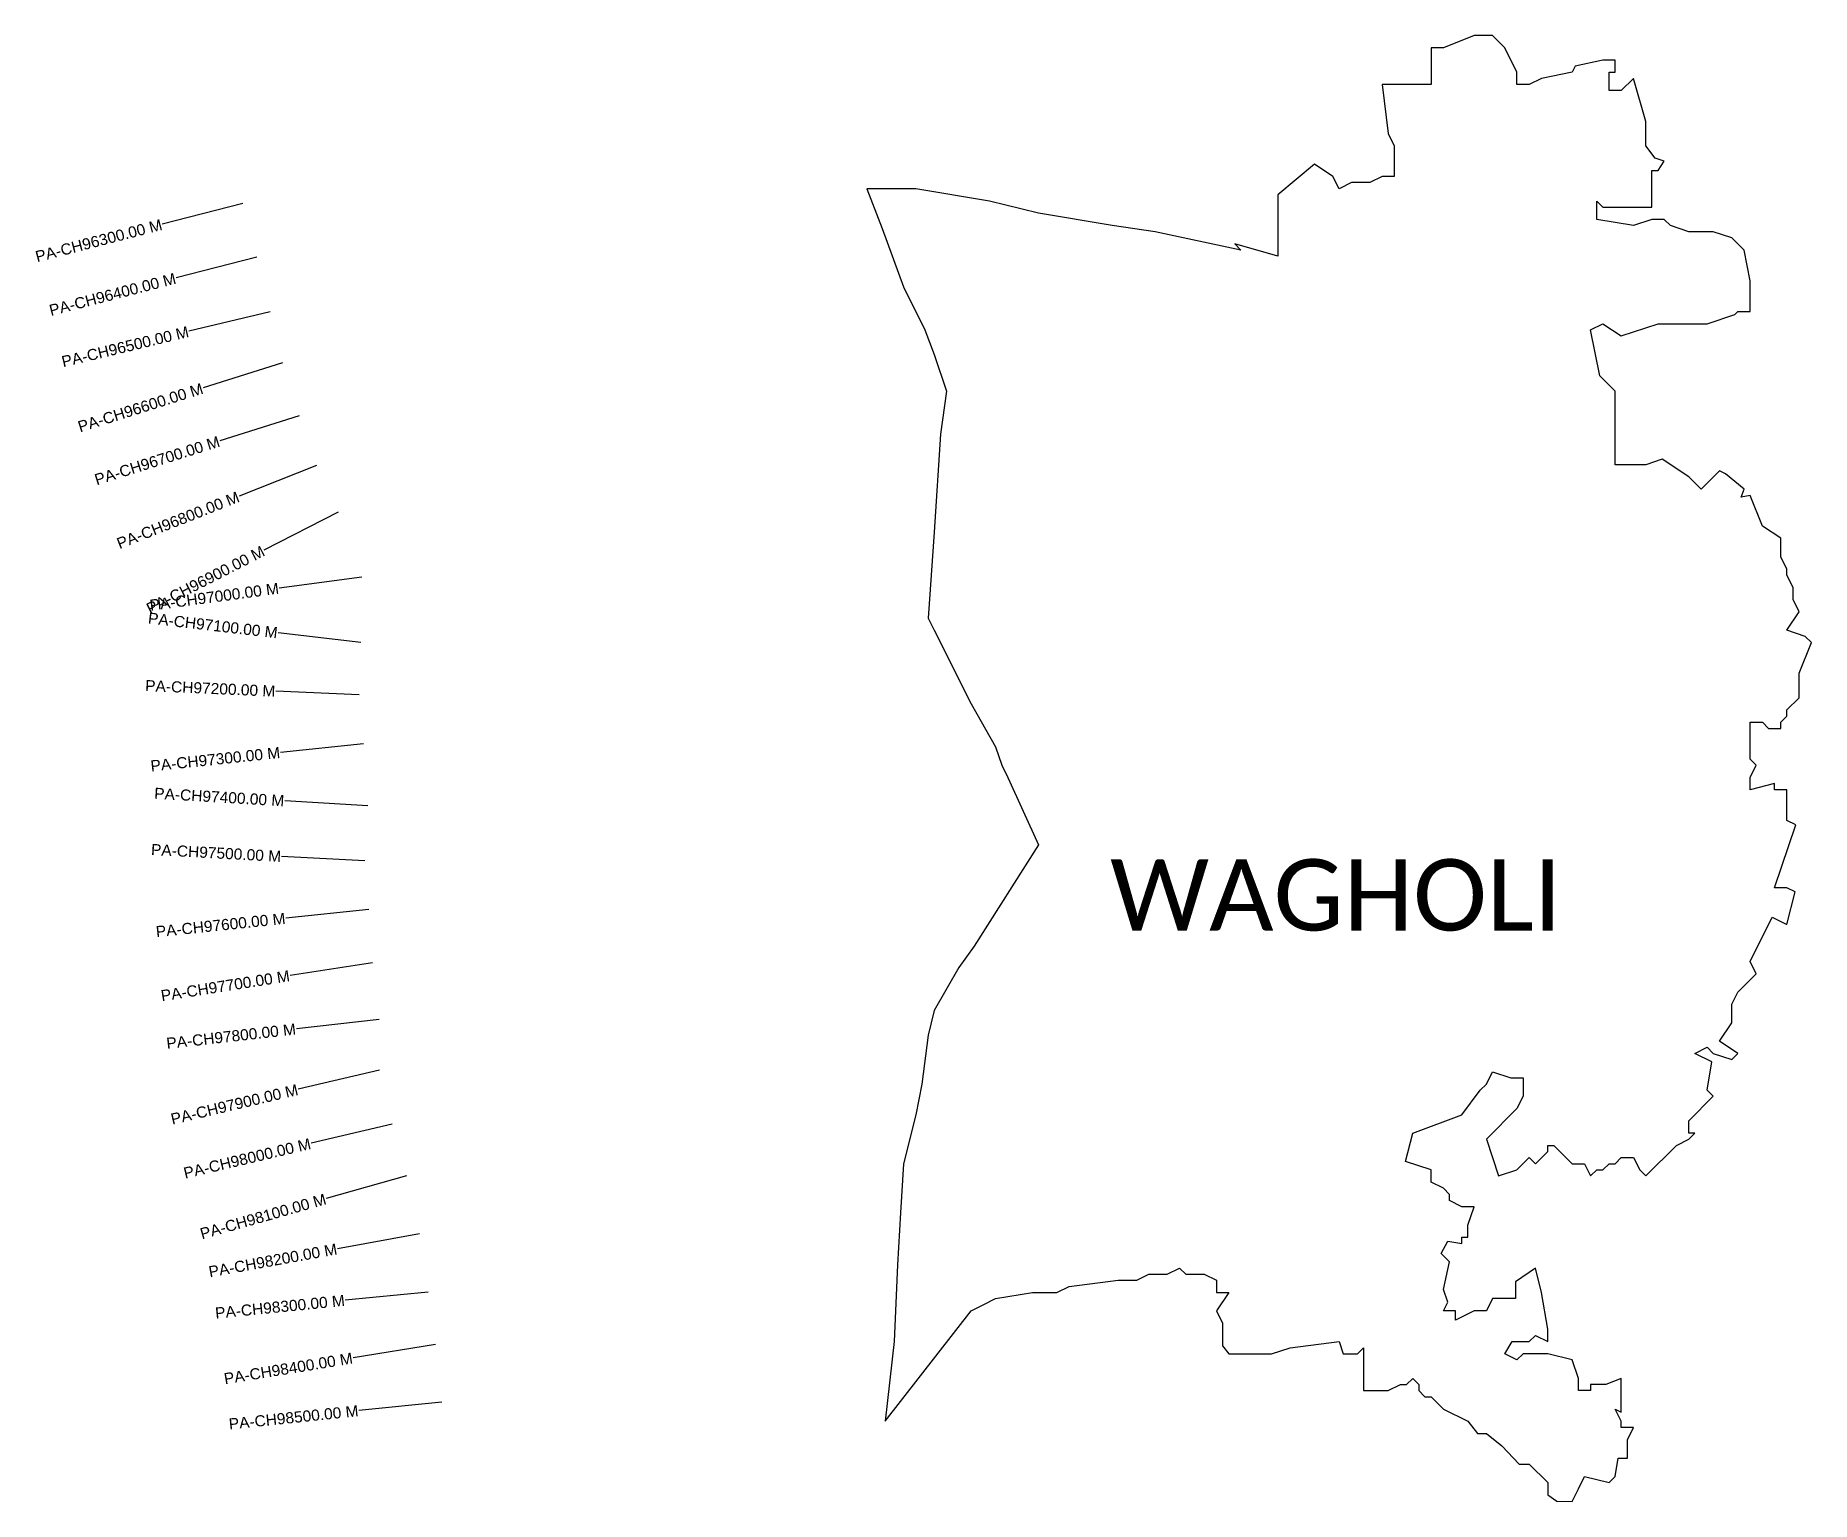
# Model space of a CAD drawing. Header units: metres. Extents: x 264286 to 267484, y 2146823 to 2149464.
import ezdxf
from ezdxf.enums import TextEntityAlignment as Align

# ---------------------------------------------------------------- set-up
doc = ezdxf.new("R2010")
doc.units = ezdxf.units.M
for name, color, linetype in [('CS', 134, 'Continuous'), ('CSMark', 6, 'Continuous'), ('village', 3, 'Continuous'), ('VILLAGE NAME', 250, 'Continuous')]:
    doc.layers.add(name, color=color, linetype=linetype)
doc.styles.add('DynamicDimensions', font='arial.ttf')
doc.styles.get("Standard").update_dxf_attribs({"font": 'simplex.shx'})

msp = doc.modelspace()

# ---------------------------------------------------------------- linework, layer by layer
at = {"layer": 'CS'}
for p, q in [((264659.3, 2149161.4), (264514, 2149123.9)), ((264684.3, 2149064.6), (264539, 2149027.1)), ((264708, 2148966.2), (264562.1, 2148931.1)), ((264730.6, 2148874.1), (264587.5, 2148829.1)), ((264760.6, 2148778.7), (264617.5, 2148733.7)), ((264791.8, 2148689.4), (264652.3, 2148634.3)), ((264830.7, 2148605.3), (264697.1, 2148537)), ((264873.4, 2148488.2), (264724.8, 2148468.4)), ((264871.6, 2148370.5), (264722.6, 2148387.7)), ((264868.4, 2148276.1), (264718.6, 2148282.6)), ((264876.3, 2148188), (264727.1, 2148172.4)), ((264884.4, 2148076.3), (264734.7, 2148085.1)), ((264878.8, 2147976.8), (264729, 2147984.9)), ((264885.9, 2147889.1), (264736.7, 2147873.6)), ((264892.5, 2147793.5), (264744.3, 2147770.3)), ((264904.6, 2147690.9), (264755.5, 2147674.2)), ((264905, 2147600), (264759, 2147565.5)), ((264928, 2147502.7), (264782, 2147468.1)), ((264953.8, 2147409.4), (264809.4, 2147368.6)), ((264977.1, 2147304.8), (264829.5, 2147278.2)), ((264992.9, 2147200.1), (264843.6, 2147185.3)), ((265005.8, 2147105.7), (264857.7, 2147081.5)), ((265017.3, 2147002), (264868.1, 2146986.5))]:
    msp.add_line(p, q, dxfattribs=at)
at = {"layer": 'village', "color": 3, "true_color": 0x00ff00}
msp.add_lwpolyline([(267130.4, 2148823.2), (267102.8, 2148850.9), (267086.2, 2148933.7), (267108.3, 2148944.8), (267141.4, 2148922.7), (267207.7, 2148944.8), (267296.1, 2148944.8), (267345.8, 2148961.3), (267351.3, 2148966.9), (267373.4, 2148966.9), (267373.4, 2149022.1), (267362.4, 2149077.3), (267340.3, 2149099.4), (267307.1, 2149110.5), (267262.9, 2149110.5), (267229.8, 2149121.5), (267218.8, 2149132.6), (267196.7, 2149132.6), (267163.5, 2149121.5), (267097.2, 2149132.6), (267097.2, 2149165.7), (267108.3, 2149154.7), (267196.7, 2149154.7), (267196.7, 2149220.9), (267207.7, 2149220.9), (267218.8, 2149237.5), (267202.2, 2149243), (267185.6, 2149265.1), (267185.6, 2149287.2), (267185.6, 2149309.3), (267163.5, 2149386.7), (267141.4, 2149364.6), (267119.3, 2149364.6), (267119.3, 2149397.7), (267130.4, 2149397.7), (267130.4, 2149419.8), (267108.3, 2149419.8), (267058.6, 2149408.8), (267053, 2149397.7), (266997.8, 2149386.7), (266975.7, 2149375.6), (266953.6, 2149375.6), (266953.6, 2149397.7), (266931.5, 2149441.9), (266909.4, 2149464), (266876.3, 2149464), (266821.1, 2149441.9), (266799, 2149441.9), (266799, 2149375.6), (266710.6, 2149375.6), (266721.6, 2149287.2), (266732.7, 2149265.1), (266732.7, 2149209.9), (266710.6, 2149209.9), (266688.5, 2149198.9), (266655.3, 2149198.9), (266633.2, 2149187.8), (266622.2, 2149209.9), (266589.1, 2149232), (266522.8, 2149176.8), (266522.8, 2149066.3), (266445.4, 2149088.4), (266456.5, 2149077.3), (266301.8, 2149110.5), (266224.5, 2149121.5), (266091.9, 2149143.6), (266003.6, 2149165.7), (265871, 2149187.8), (265782.6, 2149187.8), (265810.2, 2149116), (265848.9, 2149011), (265887.5, 2148933.7), (265904.1, 2148889.5), (265926.2, 2148823.2), (265915.2, 2148745.9), (265904.1, 2148569.1), (265893.1, 2148414.5), (265904.1, 2148392.4), (265970.4, 2148259.8), (266014.6, 2148182.5), (266025.6, 2148149.4), (266036.7, 2148127.3), (266091.9, 2148005.7), (265975.9, 2147823.4), (265948.3, 2147784.8), (265904.1, 2147707.4), (265893.1, 2147663.2), (265882, 2147574.9), (265871, 2147519.6), (265848.9, 2147431.3), (265843.3, 2147342.9), (265837.8, 2147249), (265832.3, 2147110.9), (265815.7, 2146967.3), (265970.4, 2147166.1), (265992.5, 2147177.2), (266014.6, 2147188.2), (266080.9, 2147199.3), (266125.1, 2147199.3), (266147.1, 2147210.3), (266235.5, 2147221.4), (266268.7, 2147221.4), (266290.8, 2147232.4), (266323.9, 2147232.4), (266346, 2147243.4), (266357.1, 2147232.4), (266390.2, 2147232.4), (266412.3, 2147221.4), (266412.3, 2147199.3), (266434.4, 2147199.3), (266412.3, 2147166.1), (266423.4, 2147144), (266423.4, 2147103.3), (266434.4, 2147088.8), (266511.7, 2147088.8), (266544.9, 2147099.8), (266633.2, 2147110.9), (266640.6, 2147088.8), (266666.4, 2147088.8), (266677.4, 2147099.8), (266677.4, 2147022.5), (266721.6, 2147022.5), (266743.7, 2147033.5), (266754.8, 2147033.5), (266765.8, 2147044.6), (266776.9, 2147033.5), (266776.9, 2147022.5), (266787.9, 2147011.5), (266799, 2147011.5), (266821.1, 2146989.4), (266865.2, 2146967.3), (266882.6, 2146945.1), (266898.4, 2146945.1), (266926, 2146923.1), (266957.7, 2146889.9), (266975.7, 2146889.9), (267008.9, 2146856.8), (267008.9, 2146834.7), (267025.4, 2146823.6), (267053.2, 2146822.8), (267064.1, 2146845.7), (267075.1, 2146867.8), (267119.3, 2146856.8), (267130.4, 2146867.8), (267135.9, 2146901), (267152.5, 2146901), (267152.5, 2146934.1), (267163.5, 2146956.2), (267141.4, 2146956.2), (267141.4, 2146967.3), (267130.4, 2146989.4), (267141.4, 2146983.8), (267141.4, 2147044.6), (267113.8, 2147033.5), (267086.2, 2147033.5), (267086.2, 2147022.5), (267064.1, 2147022.5), (267064.1, 2147044.6), (267053, 2147077.7), (267008.9, 2147088.8), (266964.7, 2147088.8), (266953.6, 2147077.7), (266931.5, 2147088.8), (266945.1, 2147110.9), (266975.7, 2147110.9), (266986.8, 2147121.9), (267008.9, 2147110.9), (267008.9, 2147133), (266997.8, 2147199.3), (266986.8, 2147243.4), (266951, 2147218.5), (266951, 2147188.2), (266909.4, 2147188.2), (266898.4, 2147166.1), (266876.3, 2147166.1), (266843.1, 2147149.5), (266843.1, 2147166.1), (266821.1, 2147166.1), (266828.8, 2147181.6), (266821.1, 2147204.8), (266832.1, 2147254.5), (266817.2, 2147269.4), (266829.2, 2147291.6), (266854.2, 2147287.6), (266854.2, 2147298.7), (266865.2, 2147298.7), (266865.2, 2147320.8), (266876.3, 2147353.9), (266854.2, 2147353.9), (266832.1, 2147365), (266832.1, 2147376), (266821.1, 2147387.1), (266799, 2147398.1), (266799, 2147420.2), (266753.1, 2147435.5), (266765.8, 2147486.5), (266854.2, 2147519.6), (266887.3, 2147563.8), (266898.4, 2147574.9), (266909.4, 2147597), (266942.6, 2147585.9), (266964.7, 2147585.9), (266964.7, 2147552.8), (266953.6, 2147530.7), (266898.4, 2147475.4), (266920.5, 2147409.2), (266953.6, 2147420.2), (266975.7, 2147442.3), (266986.8, 2147431.3), (267008.9, 2147453.3), (267008.9, 2147464.4), (267019.9, 2147464.4), (267053, 2147431.3), (267075.1, 2147431.3), (267086.2, 2147409.2), (267097.2, 2147420.2), (267108.3, 2147420.2), (267119.3, 2147431.3), (267130.4, 2147431.3), (267141.4, 2147442.3), (267163.5, 2147442.3), (267174.6, 2147420.2), (267185.6, 2147409.2), (267240.9, 2147464.4), (267262.9, 2147475.4), (267274, 2147486.5), (267262.9, 2147486.5), (267262.9, 2147508.6), (267307.1, 2147552.8), (267296.1, 2147563.8), (267304.6, 2147614.8), (267274, 2147630.1), (267296.1, 2147641.2), (267307.1, 2147630.1), (267340.3, 2147619.1), (267351.3, 2147630.1), (267318.2, 2147652.2), (267340.3, 2147685.3), (267340.3, 2147718.5), (267351.3, 2147740.6), (267384.5, 2147773.7), (267373.4, 2147795.8), (267413.2, 2147875.3), (267439.7, 2147862.1), (267454.5, 2147921), (267439.7, 2147928.4), (267417.6, 2147928.4), (267455.5, 2148042), (267439.7, 2148049.9), (267439.7, 2148105.1), (267417.6, 2148105.1), (267417.6, 2148116.2), (267373.4, 2148105.1), (267373.4, 2148127.3), (267384.5, 2148149.4), (267373.4, 2148160.4), (267373.4, 2148226.7), (267395.5, 2148226.7), (267406.6, 2148215.6), (267428.7, 2148215.6), (267428.7, 2148226.7), (267439.7, 2148237.7), (267439.7, 2148248.8), (267461.8, 2148270.9), (267461.8, 2148315.1), (267483.9, 2148370.3), (267472.8, 2148381.3), (267439.7, 2148392.4), (267461.8, 2148425.5), (267450.8, 2148447.6), (267450.8, 2148469.7), (267439.7, 2148491.8), (267439.7, 2148502.8), (267428.7, 2148525), (267428.7, 2148558.1), (267395.5, 2148580.2), (267373.4, 2148635.4), (267357, 2148632.4), (267362.4, 2148646.5), (267329.3, 2148674.1), (267318.2, 2148679.6), (267285, 2148646.5), (267262.9, 2148668.6), (267215.1, 2148700.5), (267185.6, 2148690.7), (267130.4, 2148690.7)], close=True, dxfattribs=at)

# ---------------------------------------------------------------- texts
at = {"layer": 'CSMark', "style": 'DynamicDimensions'}
for s, rotation, p in [('PA-CH96300.00 M', 14.4725, (264513.1, 2149123.7)), ('PA-CH96400.00 M', 14.4725, (264538, 2149026.9)), ('PA-CH96500.00 M', 13.5425, (264561.2, 2148930.8)), ('PA-CH96600.00 M', 17.4593, (264586.6, 2148828.8)), ('PA-CH96700.00 M', 17.4593, (264616.6, 2148733.4)), ('PA-CH96800.00 M', 21.5798, (264651.4, 2148633.9)), ('PA-CH96900.00 M', 27.0689, (264696.2, 2148536.6)), ('PA-CH97000.00 M', 7.5979, (264723.8, 2148468.3)), ('PA-CH97100.00 M', 353.4154, (264721.6, 2148387.8)), ('PA-CH97200.00 M', 357.5091, (264717.6, 2148282.7)), ('PA-CH97300.00 M', 5.9818, (264726.1, 2148172.3)), ('PA-CH97400.00 M', 356.6488, (264733.7, 2148085.2)), ('PA-CH97500.00 M', 356.9165, (264728, 2147985)), ('PA-CH97600.00 M', 5.9301, (264735.7, 2147873.5)), ('PA-CH97700.00 M', 8.9215, (264743.3, 2147770.1)), ('PA-CH97800.00 M', 6.392, (264754.5, 2147674.1)), ('PA-CH97900.00 M', 13.3007, (264758, 2147565.2)), ('PA-CH98000.00 M', 13.3007, (264781, 2147467.9)), ('PA-CH98100.00 M', 15.7803, (264808.4, 2147368.3)), ('PA-CH98200.00 M', 10.2467, (264828.5, 2147278)), ('PA-CH98300.00 M', 5.662, (264842.6, 2147185.2)), ('PA-CH98400.00 M', 9.2679, (264856.7, 2147081.4)), ('PA-CH98500.00 M', 5.9119, (264867.1, 2146986.4))]:
    msp.add_text(s, height=20, rotation=rotation, dxfattribs=at).set_placement(p, align=Align.MIDDLE_RIGHT)
at = {"layer": 'VILLAGE NAME', "insert": (266220.8, 2147980), "char_height": 128.647, "attachment_point": 1}
msp.add_mtext_dynamic_manual_height_columns('{\\fCalibri|b0|i0|c0|p34;WAGHOLI}', width=1449.11, gutter_width=643.2, heights=[0], dxfattribs=at)

doc.saveas('drawing.dxf')
